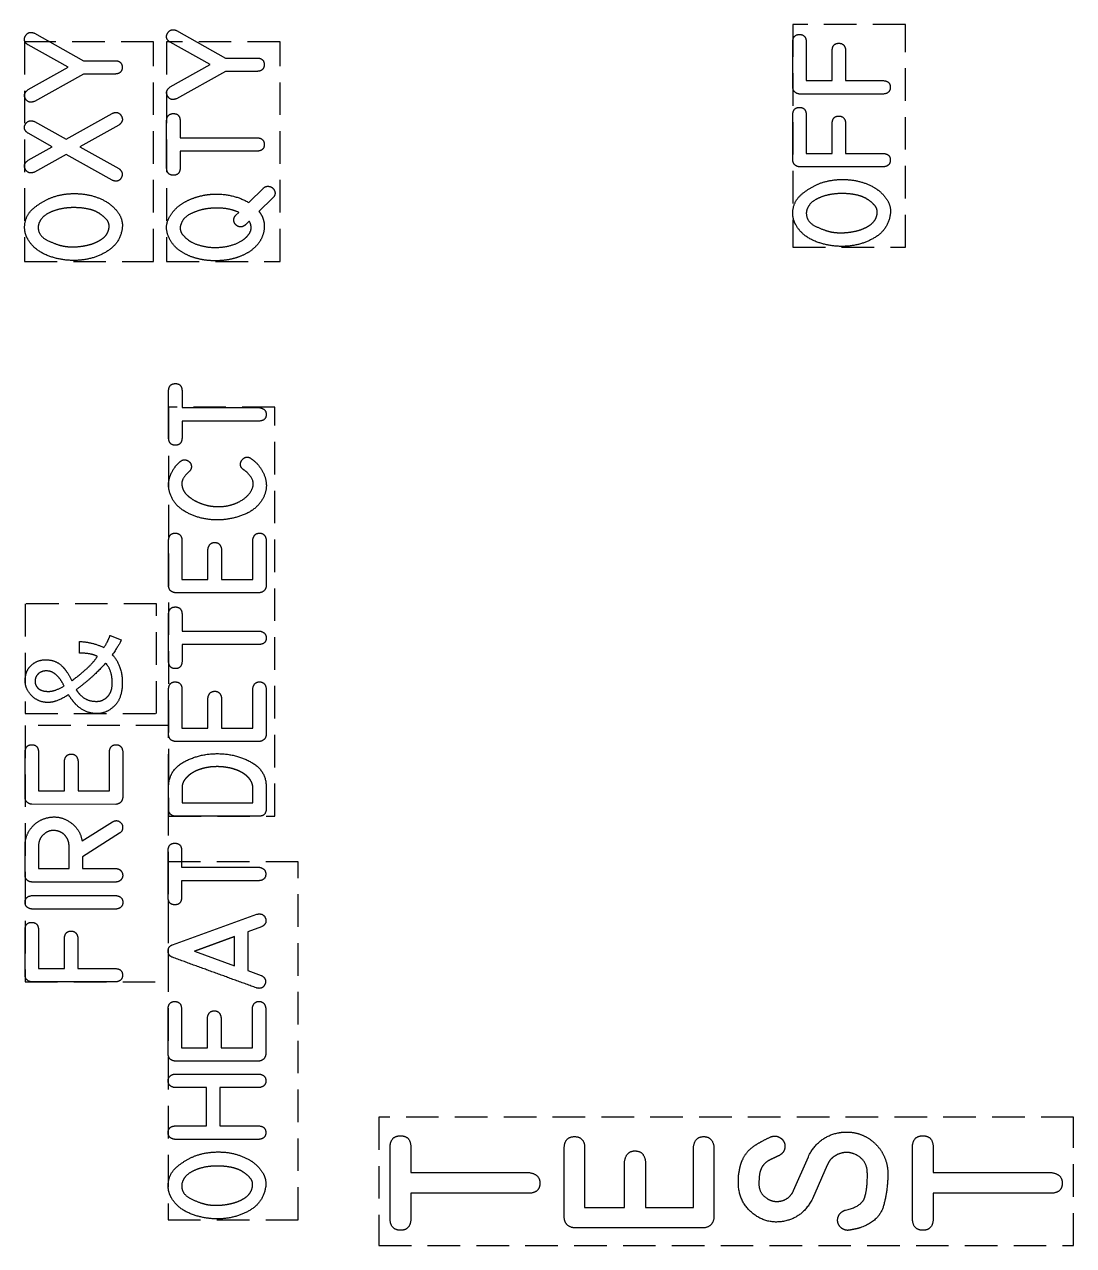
# Model space of a CAD drawing. Header units: millimetres. Extents: x -27.1 to 21.7, y -17 to 16.6.
# Drawn here: x -27.11 to -11, y -16.97 to 1.79 of the extents above; entities that cross this region are included whole.
import ezdxf

# ---------------------------------------------------------------- set-up
doc = ezdxf.new("R2010")
doc.units = ezdxf.units.MM
doc.linetypes.add('DASHED', pattern=[0.75, 0.5, -0.25])
doc.layers.get('0').update_dxf_attribs({"linetype": 'CONTINUOUS'})

msp = doc.modelspace()

# ---------------------------------------------------------------- linework, layer by layer
for p, q in [((-24.774, 1.692), (-24.022, 1.271)), ((-26.956, 1.651), (-26.204, 1.23)), ((-24.26, 1.169), (-24.873, 1.512)), ((-15.312, 0.821), (-15.312, 1.53)), ((-15.106, 1.529), (-15.106, 0.923)), ((-26.441, 1.128), (-27.055, 1.471)), ((-14.706, 0.923), (-14.706, 1.395)), ((-14.5, 1.395), (-14.5, 0.923)), ((-27.055, 0.785), (-26.441, 1.128)), ((-26.204, 1.23), (-25.714, 1.23)), ((-24.873, 0.826), (-24.26, 1.169)), ((-24.022, 1.271), (-23.533, 1.271)), ((-26.204, 1.025), (-26.956, 0.605)), ((-25.714, 1.025), (-26.204, 1.025)), ((-24.022, 1.066), (-24.774, 0.646)), ((-23.533, 1.066), (-24.022, 1.066)), ((-15.106, 0.923), (-14.706, 0.923)), ((-14.5, 0.923), (-13.917, 0.923)), ((-13.917, 0.717), (-15.208, 0.717)), ((-26.471, 0.025), (-25.763, 0.421)), ((-15.312, -0.298), (-15.312, 0.411)), ((-15.106, 0.409), (-15.106, -0.196)), ((-26.954, 0.295), (-26.471, 0.025)), ((-25.663, 0.241), (-26.26, -0.094)), ((-24.927, -0.428), (-24.927, 0.315)), ((-24.72, 0.315), (-24.72, 0.047)), ((-14.706, -0.196), (-14.706, 0.276)), ((-14.5, 0.276), (-14.5, -0.196)), ((-26.683, -0.094), (-27.055, 0.114)), ((-24.72, 0.047), (-23.53, 0.047)), ((-27.055, -0.3), (-26.683, -0.094)), ((-26.26, -0.094), (-25.663, -0.426)), ((-23.53, -0.159), (-24.72, -0.159)), ((-24.72, -0.159), (-24.72, -0.428)), ((-26.471, -0.211), (-26.955, -0.481)), ((-25.763, -0.607), (-26.471, -0.211)), ((-15.106, -0.196), (-14.706, -0.196)), ((-14.5, -0.196), (-13.917, -0.196)), ((-13.917, -0.402), (-15.208, -0.402)), ((-23.665, -0.949), (-23.442, -0.729)), ((-23.297, -0.877), (-23.509, -1.087)), ((-23.864, -1.144), (-23.819, -1.101)), ((-23.659, -1.235), (-23.717, -1.292)), ((-24.897, -4.575), (-24.897, -3.832)), ((-24.691, -3.832), (-24.691, -4.1)), ((-24.691, -4.1), (-23.501, -4.1)), ((-23.501, -4.306), (-24.691, -4.306)), ((-24.691, -4.306), (-24.691, -4.575)), ((-23.632, -4.882), (-23.623, -4.888)), ((-24.897, -6.84), (-24.897, -6.131)), ((-24.693, -6.131), (-24.693, -6.738)), ((-23.604, -6.738), (-23.604, -6.131)), ((-23.398, -6.131), (-23.398, -6.84)), ((-24.293, -6.738), (-24.293, -6.276)), ((-24.085, -6.276), (-24.085, -6.738)), ((-24.693, -6.738), (-24.293, -6.738)), ((-24.085, -6.738), (-23.604, -6.738)), ((-23.502, -6.944), (-24.795, -6.944)), ((-24.897, -8.007), (-24.897, -7.264)), ((-24.691, -7.264), (-24.691, -7.532)), ((-25.796, -7.598), (-25.625, -7.666)), ((-25.796, -7.598), (-25.625, -7.666)), ((-25.796, -7.598), (-25.625, -7.666)), ((-25.796, -7.598), (-25.625, -7.666)), ((-24.691, -7.532), (-23.501, -7.532)), ((-26.265, -7.871), (-26.265, -7.692)), ((-26.265, -7.871), (-26.265, -7.692)), ((-26.265, -7.871), (-26.265, -7.692)), ((-26.265, -7.871), (-26.265, -7.692)), ((-23.501, -7.738), (-24.691, -7.738)), ((-24.691, -7.738), (-24.691, -8.007)), ((-24.897, -9.125), (-24.897, -8.416)), ((-24.693, -8.416), (-24.693, -9.023)), ((-23.604, -9.023), (-23.604, -8.416)), ((-23.398, -8.416), (-23.398, -9.125)), ((-24.293, -9.023), (-24.293, -8.56)), ((-24.085, -8.56), (-24.085, -9.023)), ((-24.693, -9.023), (-24.293, -9.023)), ((-24.085, -9.023), (-23.604, -9.023)), ((-23.502, -9.229), (-24.795, -9.229)), ((-27.101, -10.089), (-27.1, -9.381)), ((-26.896, -9.381), (-26.896, -9.988)), ((-26.496, -9.988), (-26.496, -9.525)), ((-26.288, -9.525), (-26.288, -9.988)), ((-25.807, -9.988), (-25.807, -9.382)), ((-25.601, -9.382), (-25.601, -10.09)), ((-24.897, -10.273), (-24.897, -9.929)), ((-24.691, -9.929), (-24.691, -10.17)), ((-23.605, -10.17), (-23.605, -9.929)), ((-23.398, -9.929), (-23.398, -10.273)), ((-26.896, -9.988), (-26.496, -9.988)), ((-26.288, -9.988), (-25.807, -9.988)), ((-25.705, -10.194), (-26.998, -10.193)), ((-24.897, -10.273), (-24.897, -10.273)), ((-24.691, -10.17), (-23.605, -10.17)), ((-23.398, -10.273), (-23.398, -10.272)), ((-23.398, -10.272), (-23.398, -10.273)), ((-26.226, -10.757), (-25.76, -10.463)), ((-23.502, -10.376), (-24.795, -10.375)), ((-23.502, -10.375), (-23.502, -10.376)), ((-25.65, -10.637), (-26.22, -10.998)), ((-27.101, -11.284), (-27.101, -10.83)), ((-26.895, -10.819), (-26.895, -11.18)), ((-26.426, -11.181), (-26.426, -10.83)), ((-26.228, -10.743), (-26.226, -10.757)), ((-26.22, -10.998), (-26.221, -11.181)), ((-24.904, -11.635), (-24.904, -10.892)), ((-24.698, -10.892), (-24.698, -11.16)), ((-26.895, -11.18), (-26.426, -11.181)), ((-26.221, -11.181), (-25.705, -11.181)), ((-24.698, -11.16), (-23.508, -11.16)), ((-25.705, -11.387), (-26.999, -11.387)), ((-23.508, -11.367), (-24.698, -11.367)), ((-24.698, -11.367), (-24.698, -11.635)), ((-26.998, -11.595), (-25.703, -11.595)), ((-25.703, -11.803), (-26.998, -11.802)), ((-24.837, -12.351), (-23.543, -11.882)), ((-27.102, -12.818), (-27.102, -12.109)), ((-26.896, -12.111), (-26.896, -12.716)), ((-23.471, -12.076), (-23.68, -12.151)), ((-23.68, -12.151), (-23.68, -12.748)), ((-26.496, -12.716), (-26.496, -12.244)), ((-26.29, -12.244), (-26.29, -12.717)), ((-23.886, -12.226), (-24.501, -12.449)), ((-24.501, -12.449), (-23.886, -12.226)), ((-23.886, -12.673), (-23.886, -12.226)), ((-24.501, -12.449), (-23.886, -12.673)), ((-26.896, -12.716), (-26.496, -12.716)), ((-26.29, -12.717), (-25.707, -12.717)), ((-23.68, -12.748), (-23.476, -12.821)), ((-25.707, -12.923), (-26.998, -12.922)), ((-24.904, -14.034), (-24.904, -13.326)), ((-24.7, -13.326), (-24.7, -13.932)), ((-24.3, -13.932), (-24.3, -13.47)), ((-24.092, -13.47), (-24.092, -13.932)), ((-23.611, -13.932), (-23.611, -13.326)), ((-23.405, -13.326), (-23.405, -14.034)), ((-24.7, -13.932), (-24.3, -13.932)), ((-24.092, -13.932), (-23.611, -13.932)), ((-23.509, -14.138), (-24.802, -14.138)), ((-24.8, -14.337), (-23.506, -14.337)), ((-24.317, -14.545), (-24.8, -14.545)), ((-24.317, -15.134), (-24.317, -14.545)), ((-23.506, -14.545), (-24.109, -14.545)), ((-24.109, -14.545), (-24.109, -15.134)), ((-24.8, -15.134), (-24.317, -15.134)), ((-24.109, -15.134), (-23.506, -15.134)), ((-23.506, -15.341), (-24.8, -15.341)), ((-21.495, -16.58), (-21.495, -15.441)), ((-21.178, -15.441), (-21.178, -15.852)), ((-18.821, -16.543), (-18.821, -15.456)), ((-18.508, -15.456), (-18.508, -16.387)), ((-16.837, -16.387), (-16.837, -15.456)), ((-16.522, -15.456), (-16.522, -16.543)), ((-15.054, -15.57), (-15.044, -15.552)), ((-13.473, -16.58), (-13.473, -15.441)), ((-13.157, -15.441), (-13.157, -15.852)), ((-17.894, -16.387), (-17.894, -15.677)), ((-17.575, -15.677), (-17.575, -16.387)), ((-15.301, -16.127), (-15.072, -15.608)), ((-15.072, -15.608), (-15.064, -15.59)), ((-15.064, -15.59), (-15.054, -15.57)), ((-14.783, -15.735), (-15.011, -16.255)), ((-21.178, -15.852), (-19.353, -15.852)), ((-16.147, -16.01), (-16.144, -15.887)), ((-15.829, -15.918), (-15.833, -16.021)), ((-15.817, -15.845), (-15.829, -15.918)), ((-13.157, -15.852), (-11.332, -15.852)), ((-15.306, -16.14), (-15.301, -16.127)), ((-19.353, -16.168), (-21.178, -16.168)), ((-21.178, -16.168), (-21.178, -16.58)), ((-15.312, -16.153), (-15.306, -16.14)), ((-15.011, -16.255), (-15.02, -16.272)), ((-11.332, -16.168), (-13.157, -16.168)), ((-13.157, -16.168), (-13.157, -16.58)), ((-18.508, -16.387), (-17.894, -16.387)), ((-17.575, -16.387), (-16.837, -16.387)), ((-14.511, -16.43), (-14.5, -16.427)), ((-16.681, -16.702), (-18.664, -16.702))]:
    msp.add_line(p, q)
at = {"linetype": 'DASHED'}
for p, q in [((-13.583, 1.787), (-15.312, 1.787)), ((-15.312, 1.787), (-15.312, -1.637)), ((-13.583, -1.637), (-13.583, 1.787)), ((-25.128, 1.519), (-27.109, 1.519)), ((-27.109, 1.519), (-27.109, -1.853)), ((-25.128, -1.853), (-25.128, 1.519)), ((-23.185, 1.519), (-24.927, 1.519)), ((-24.927, 1.519), (-24.927, -1.853)), ((-23.185, -1.853), (-23.185, 1.519)), ((-15.312, -1.637), (-13.583, -1.637)), ((-27.109, -1.853), (-25.128, -1.853)), ((-24.927, -1.853), (-23.185, -1.853)), ((-23.266, -4.092), (-24.898, -4.092)), ((-24.898, -4.092), (-24.898, -10.376)), ((-23.266, -10.376), (-23.266, -4.092)), ((-25.084, -7.115), (-27.1, -7.115)), ((-27.1, -7.115), (-27.1, -8.8)), ((-25.084, -7.115), (-27.1, -7.115)), ((-27.1, -7.115), (-27.1, -8.8)), ((-25.084, -7.115), (-27.1, -7.115)), ((-27.1, -7.115), (-27.1, -8.8)), ((-25.084, -7.115), (-27.1, -7.115)), ((-27.1, -7.115), (-27.1, -8.8)), ((-25.084, -8.8), (-25.084, -7.115)), ((-25.084, -8.8), (-25.084, -7.115)), ((-25.084, -8.8), (-25.084, -7.115)), ((-25.084, -8.8), (-25.084, -7.115)), ((-27.1, -8.8), (-25.084, -8.8)), ((-27.1, -8.8), (-25.084, -8.8)), ((-27.1, -8.8), (-25.084, -8.8)), ((-27.1, -8.8), (-25.084, -8.8)), ((-27.1, -8.983), (-27.102, -12.922)), ((-24.898, -8.985), (-27.1, -8.983)), ((-24.9, -12.923), (-24.898, -8.985)), ((-24.898, -10.376), (-23.266, -10.376)), ((-22.905, -11.076), (-24.905, -11.076)), ((-24.905, -11.076), (-24.905, -16.576)), ((-22.905, -16.576), (-22.905, -11.076)), ((-27.102, -12.922), (-24.9, -12.923)), ((-11, -15), (-21.669, -15)), ((-21.669, -15), (-21.669, -16.972)), ((-11, -16.972), (-11, -15)), ((-24.905, -16.576), (-22.905, -16.576)), ((-21.669, -16.972), (-11, -16.972))]:
    msp.add_line(p, q, dxfattribs=at)
for points in [[(-24.914, 1.65), (-24.869, 1.731), (-24.774, 1.692)], [(-27.055, 1.471), (-27.14, 1.528), (-27.096, 1.609)], [(-27.096, 1.609), (-27.051, 1.69), (-26.956, 1.651)], [(-24.873, 1.512), (-24.959, 1.569), (-24.914, 1.65)], [(-15.312, 1.53), (-15.304, 1.632), (-15.209, 1.632)], [(-15.209, 1.632), (-15.113, 1.632), (-15.106, 1.529)], [(-14.706, 1.395), (-14.699, 1.496), (-14.607, 1.498)], [(-14.607, 1.498), (-14.516, 1.499), (-14.5, 1.395)], [(-25.714, 1.23), (-25.61, 1.223), (-25.61, 1.128)], [(-25.61, 1.128), (-25.61, 1.032), (-25.714, 1.025)], [(-23.533, 1.271), (-23.429, 1.264), (-23.429, 1.169)], [(-23.429, 1.169), (-23.429, 1.073), (-23.533, 1.066)], [(-27.095, 0.645), (-27.139, 0.723), (-27.055, 0.785)], [(-24.913, 0.686), (-24.957, 0.764), (-24.873, 0.826)], [(-15.208, 0.717), (-15.305, 0.731), (-15.312, 0.821)], [(-13.917, 0.923), (-13.816, 0.916), (-13.814, 0.824)], [(-13.814, 0.824), (-13.813, 0.732), (-13.917, 0.717)], [(-26.956, 0.605), (-27.05, 0.566), (-27.095, 0.645)], [(-24.774, 0.646), (-24.869, 0.607), (-24.913, 0.686)], [(-25.763, 0.421), (-25.666, 0.46), (-25.622, 0.38)], [(-25.622, 0.38), (-25.577, 0.299), (-25.663, 0.241)], [(-24.927, 0.315), (-24.919, 0.416), (-24.823, 0.417)], [(-24.823, 0.417), (-24.727, 0.417), (-24.72, 0.315)], [(-15.312, 0.411), (-15.304, 0.512), (-15.209, 0.512)], [(-15.209, 0.512), (-15.113, 0.512), (-15.106, 0.409)], [(-14.706, 0.276), (-14.699, 0.377), (-14.607, 0.379)], [(-14.607, 0.379), (-14.516, 0.38), (-14.5, 0.276)], [(-27.055, 0.114), (-27.14, 0.175), (-27.096, 0.254)], [(-27.096, 0.254), (-27.052, 0.332), (-26.954, 0.295)], [(-23.53, 0.047), (-23.426, 0.031), (-23.427, -0.061)], [(-23.427, -0.061), (-23.429, -0.152), (-23.53, -0.159)], [(-27.095, -0.441), (-27.14, -0.362), (-27.055, -0.3)], [(-15.208, -0.402), (-15.305, -0.389), (-15.312, -0.298)], [(-13.917, -0.196), (-13.816, -0.203), (-13.814, -0.295)], [(-13.814, -0.295), (-13.813, -0.387), (-13.917, -0.402)], [(-26.955, -0.481), (-27.051, -0.52), (-27.095, -0.441)], [(-25.663, -0.426), (-25.58, -0.489), (-25.623, -0.568)], [(-24.823, -0.53), (-24.918, -0.53), (-24.927, -0.428)], [(-24.72, -0.428), (-24.728, -0.53), (-24.823, -0.53)], [(-25.623, -0.568), (-25.666, -0.647), (-25.763, -0.607)], [(-23.442, -0.729), (-23.408, -0.694), (-23.359, -0.7)], [(-23.359, -0.7), (-23.311, -0.705), (-23.283, -0.746)], [(-23.283, -0.746), (-23.236, -0.817), (-23.297, -0.877)], [(-15.176, -0.823), (-15.041, -0.709), (-14.881, -0.649)], [(-14.881, -0.649), (-14.678, -0.582), (-14.46, -0.598)], [(-14.46, -0.598), (-14.242, -0.615), (-14.062, -0.718)], [(-14.062, -0.718), (-13.95, -0.783), (-13.871, -0.896)], [(-26.972, -1.039), (-26.836, -0.925), (-26.677, -0.866)], [(-26.677, -0.866), (-26.474, -0.798), (-26.256, -0.815)], [(-26.256, -0.815), (-26.038, -0.831), (-25.858, -0.934)], [(-25.858, -0.934), (-25.746, -1), (-25.667, -1.112)], [(-24.7, -0.973), (-24.576, -0.893), (-24.433, -0.855)], [(-24.433, -0.855), (-24.29, -0.816), (-24.143, -0.819)], [(-24.143, -0.819), (-23.882, -0.825), (-23.665, -0.949)], [(-15.312, -1.117), (-15.312, -0.937), (-15.176, -0.823)], [(-14.96, -0.905), (-15.07, -0.966), (-15.1, -1.078)], [(-14.714, -0.823), (-14.851, -0.844), (-14.96, -0.905)], [(-14.441, -0.817), (-14.578, -0.802), (-14.714, -0.823)], [(-14.22, -0.87), (-14.304, -0.831), (-14.441, -0.817)], [(-14.065, -0.982), (-14.138, -0.908), (-14.22, -0.87)], [(-13.871, -0.896), (-13.793, -1.009), (-13.817, -1.145)], [(-27.108, -1.333), (-27.108, -1.153), (-26.972, -1.039)], [(-26.756, -1.121), (-26.866, -1.182), (-26.896, -1.294)], [(-26.51, -1.039), (-26.647, -1.06), (-26.756, -1.121)], [(-26.237, -1.033), (-26.374, -1.019), (-26.51, -1.039)], [(-26.016, -1.086), (-26.1, -1.047), (-26.237, -1.033)], [(-25.861, -1.198), (-25.934, -1.124), (-26.016, -1.086)], [(-25.667, -1.112), (-25.589, -1.225), (-25.612, -1.361)], [(-24.891, -1.187), (-24.822, -1.054), (-24.7, -0.973)], [(-24.551, -1.119), (-24.675, -1.175), (-24.711, -1.293)], [(-24.318, -1.046), (-24.427, -1.062), (-24.551, -1.119)], [(-24.064, -1.038), (-24.192, -1.027), (-24.318, -1.046)], [(-23.819, -1.101), (-23.935, -1.048), (-24.064, -1.038)], [(-23.509, -1.087), (-23.506, -1.09), (-23.505, -1.092)], [(-23.505, -1.092), (-23.503, -1.095), (-23.501, -1.097)], [(-23.501, -1.097), (-23.469, -1.139), (-23.451, -1.185)], [(-15.262, -1.298), (-15.312, -1.212), (-15.312, -1.117)], [(-15.1, -1.078), (-15.104, -1.092), (-15.104, -1.111)], [(-15.104, -1.111), (-15.104, -1.246), (-14.959, -1.315)], [(-14.024, -1.159), (-13.992, -1.056), (-14.065, -0.982)], [(-26.896, -1.294), (-26.9, -1.308), (-26.9, -1.327)], [(-25.82, -1.375), (-25.788, -1.273), (-25.861, -1.198)], [(-24.902, -1.464), (-24.96, -1.319), (-24.891, -1.187)], [(-24.711, -1.293), (-24.738, -1.381), (-24.673, -1.453)], [(-23.885, -1.264), (-23.916, -1.197), (-23.864, -1.144)], [(-23.844, -1.308), (-23.872, -1.29), (-23.885, -1.264)], [(-23.733, -1.305), (-23.788, -1.341), (-23.844, -1.308)], [(-23.717, -1.292), (-23.726, -1.3), (-23.733, -1.305)], [(-23.649, -1.253), (-23.654, -1.245), (-23.659, -1.235)], [(-23.654, -1.419), (-23.607, -1.343), (-23.649, -1.253)], [(-23.451, -1.185), (-23.424, -1.259), (-23.428, -1.331)], [(-14.937, -1.556), (-15.161, -1.475), (-15.262, -1.298)], [(-14.321, -1.382), (-14.218, -1.355), (-14.135, -1.301)], [(-14.135, -1.301), (-14.052, -1.247), (-14.024, -1.159)], [(-13.817, -1.145), (-13.855, -1.367), (-14.048, -1.485)], [(-27.058, -1.514), (-27.108, -1.428), (-27.108, -1.333)], [(-26.9, -1.327), (-26.9, -1.462), (-26.755, -1.531)], [(-25.931, -1.517), (-25.847, -1.463), (-25.82, -1.375)], [(-25.612, -1.361), (-25.651, -1.583), (-25.844, -1.701)], [(-24.712, -1.698), (-24.842, -1.612), (-24.902, -1.464)], [(-24.673, -1.453), (-24.607, -1.525), (-24.538, -1.56)], [(-23.777, -1.538), (-23.701, -1.494), (-23.654, -1.419)], [(-23.43, -1.357), (-23.452, -1.517), (-23.555, -1.62)], [(-23.428, -1.331), (-23.428, -1.343), (-23.43, -1.357)], [(-14.959, -1.315), (-14.814, -1.384), (-14.712, -1.403)], [(-14.712, -1.403), (-14.637, -1.417), (-14.531, -1.413)], [(-14.531, -1.413), (-14.425, -1.409), (-14.321, -1.382)], [(-14.048, -1.485), (-14.24, -1.602), (-14.476, -1.62)], [(-26.733, -1.772), (-26.957, -1.691), (-27.058, -1.514)], [(-26.755, -1.531), (-26.61, -1.601), (-26.508, -1.619)], [(-26.508, -1.619), (-26.433, -1.633), (-26.327, -1.629)], [(-26.327, -1.629), (-26.221, -1.625), (-26.117, -1.598)], [(-26.117, -1.598), (-26.014, -1.571), (-25.931, -1.517)], [(-24.538, -1.56), (-24.369, -1.644), (-24.155, -1.639)], [(-24.155, -1.639), (-23.94, -1.634), (-23.777, -1.538)], [(-23.555, -1.62), (-23.658, -1.724), (-23.804, -1.779)], [(-14.476, -1.62), (-14.713, -1.637), (-14.937, -1.556)], [(-26.272, -1.836), (-26.509, -1.853), (-26.733, -1.772)], [(-25.844, -1.701), (-26.036, -1.819), (-26.272, -1.836)], [(-24.423, -1.818), (-24.582, -1.784), (-24.712, -1.698)], [(-24.099, -1.841), (-24.265, -1.853), (-24.423, -1.818)], [(-23.804, -1.779), (-23.933, -1.83), (-24.099, -1.841)], [(-24.897, -3.832), (-24.889, -3.731), (-24.794, -3.731)], [(-24.794, -3.731), (-24.698, -3.73), (-24.691, -3.832)], [(-23.501, -4.1), (-23.397, -4.117), (-23.398, -4.208)], [(-23.398, -4.208), (-23.4, -4.299), (-23.501, -4.306)], [(-24.794, -4.677), (-24.889, -4.677), (-24.897, -4.575)], [(-24.691, -4.575), (-24.699, -4.677), (-24.794, -4.677)], [(-23.769, -4.904), (-23.709, -4.828), (-23.632, -4.882)], [(-24.864, -5.127), (-24.812, -5.005), (-24.717, -4.926)], [(-24.717, -4.926), (-24.717, -4.926), (-24.712, -4.923)], [(-24.712, -4.923), (-24.668, -4.889), (-24.616, -4.909)], [(-24.616, -4.909), (-24.564, -4.929), (-24.55, -4.981)], [(-24.55, -4.981), (-24.536, -5.038), (-24.584, -5.085)], [(-23.753, -5.049), (-23.829, -4.981), (-23.769, -4.904)], [(-23.734, -5.063), (-23.741, -5.057), (-23.753, -5.049)], [(-23.606, -5.324), (-23.564, -5.191), (-23.734, -5.063)], [(-23.623, -4.888), (-23.62, -4.89), (-23.618, -4.892)], [(-23.618, -4.892), (-23.616, -4.893), (-23.613, -4.895)], [(-23.613, -4.895), (-23.478, -4.995), (-23.42, -5.158)], [(-24.888, -5.372), (-24.916, -5.249), (-24.864, -5.127)], [(-24.584, -5.085), (-24.698, -5.183), (-24.694, -5.274)], [(-23.42, -5.158), (-23.363, -5.321), (-23.441, -5.479)], [(-24.64, -5.698), (-24.838, -5.586), (-24.888, -5.372)], [(-24.694, -5.274), (-24.689, -5.365), (-24.619, -5.437)], [(-24.619, -5.437), (-24.549, -5.508), (-24.439, -5.556)], [(-23.815, -5.546), (-23.648, -5.458), (-23.606, -5.324)], [(-24.439, -5.556), (-24.329, -5.603), (-24.233, -5.614)], [(-24.233, -5.614), (-24.127, -5.628), (-24.019, -5.612)], [(-24.019, -5.612), (-23.911, -5.596), (-23.815, -5.546)], [(-23.441, -5.479), (-23.533, -5.663), (-23.752, -5.749)], [(-24.207, -5.823), (-24.443, -5.811), (-24.64, -5.698)], [(-23.752, -5.749), (-23.971, -5.835), (-24.207, -5.823)], [(-24.897, -6.131), (-24.889, -6.028), (-24.795, -6.028)], [(-24.795, -6.028), (-24.7, -6.029), (-24.693, -6.131)], [(-24.293, -6.276), (-24.277, -6.172), (-24.188, -6.172)], [(-24.188, -6.172), (-24.099, -6.172), (-24.085, -6.276)], [(-23.604, -6.131), (-23.588, -6.028), (-23.501, -6.028)], [(-23.501, -6.028), (-23.413, -6.028), (-23.398, -6.131)], [(-24.795, -6.944), (-24.892, -6.93), (-24.897, -6.84)], [(-23.398, -6.84), (-23.41, -6.931), (-23.502, -6.944)], [(-24.897, -7.264), (-24.889, -7.163), (-24.794, -7.162)], [(-24.794, -7.162), (-24.698, -7.162), (-24.691, -7.264)], [(-25.89, -7.786), (-25.822, -7.683), (-25.796, -7.598)], [(-25.89, -7.786), (-25.822, -7.683), (-25.796, -7.598)], [(-25.89, -7.786), (-25.822, -7.683), (-25.796, -7.598)], [(-25.89, -7.786), (-25.822, -7.683), (-25.796, -7.598)], [(-25.625, -7.666), (-25.643, -7.726), (-25.762, -7.896)], [(-25.625, -7.666), (-25.643, -7.726), (-25.762, -7.896)], [(-25.625, -7.666), (-25.643, -7.726), (-25.762, -7.896)], [(-25.625, -7.666), (-25.643, -7.726), (-25.762, -7.896)], [(-23.501, -7.532), (-23.397, -7.549), (-23.398, -7.64)], [(-23.398, -7.64), (-23.4, -7.731), (-23.501, -7.738)], [(-26.265, -7.692), (-26.069, -7.7), (-25.89, -7.786)], [(-26.265, -7.692), (-26.069, -7.7), (-25.89, -7.786)], [(-26.265, -7.692), (-26.069, -7.7), (-25.89, -7.786)], [(-26.265, -7.692), (-26.069, -7.7), (-25.89, -7.786)], [(-25.992, -7.922), (-26.086, -7.871), (-26.265, -7.871)], [(-25.992, -7.922), (-26.086, -7.871), (-26.265, -7.871)], [(-25.992, -7.922), (-26.086, -7.871), (-26.265, -7.871)], [(-25.992, -7.922), (-26.086, -7.871), (-26.265, -7.871)], [(-27.015, -8.067), (-26.921, -7.973), (-26.785, -7.973)], [(-27.015, -8.067), (-26.921, -7.973), (-26.785, -7.973)], [(-27.015, -8.067), (-26.921, -7.973), (-26.785, -7.973)], [(-27.015, -8.067), (-26.921, -7.973), (-26.785, -7.973)], [(-26.785, -7.973), (-26.631, -7.973), (-26.529, -8.075)], [(-26.785, -7.973), (-26.631, -7.973), (-26.529, -8.075)], [(-26.785, -7.973), (-26.631, -7.973), (-26.529, -8.075)], [(-26.785, -7.973), (-26.631, -7.973), (-26.529, -8.075)], [(-26.384, -8.297), (-26.077, -8.067), (-25.992, -7.922)], [(-26.384, -8.297), (-26.077, -8.067), (-25.992, -7.922)], [(-26.384, -8.297), (-26.077, -8.067), (-25.992, -7.922)], [(-26.384, -8.297), (-26.077, -8.067), (-25.992, -7.922)], [(-25.864, -8.024), (-26.052, -8.237), (-26.316, -8.433)], [(-25.864, -8.024), (-26.052, -8.237), (-26.316, -8.433)], [(-25.864, -8.024), (-26.052, -8.237), (-26.316, -8.433)], [(-25.864, -8.024), (-26.052, -8.237), (-26.316, -8.433)], [(-25.762, -8.331), (-25.762, -8.135), (-25.864, -8.024)], [(-25.762, -8.331), (-25.762, -8.135), (-25.864, -8.024)], [(-25.762, -8.331), (-25.762, -8.135), (-25.864, -8.024)], [(-25.762, -8.331), (-25.762, -8.135), (-25.864, -8.024)], [(-25.762, -7.896), (-25.608, -8.058), (-25.608, -8.331)], [(-25.762, -7.896), (-25.608, -8.058), (-25.608, -8.331)], [(-25.762, -7.896), (-25.608, -8.058), (-25.608, -8.331)], [(-25.762, -7.896), (-25.608, -8.058), (-25.608, -8.331)], [(-24.794, -8.109), (-24.889, -8.109), (-24.897, -8.007)], [(-24.691, -8.007), (-24.699, -8.109), (-24.794, -8.109)], [(-27.1, -8.297), (-27.1, -8.152), (-27.015, -8.067)], [(-27.1, -8.297), (-27.1, -8.152), (-27.015, -8.067)], [(-27.1, -8.297), (-27.1, -8.152), (-27.015, -8.067)], [(-27.1, -8.297), (-27.1, -8.152), (-27.015, -8.067)], [(-26.904, -8.195), (-26.947, -8.237), (-26.947, -8.306)], [(-26.904, -8.195), (-26.947, -8.237), (-26.947, -8.306)], [(-26.904, -8.195), (-26.947, -8.237), (-26.947, -8.306)], [(-26.904, -8.195), (-26.947, -8.237), (-26.947, -8.306)], [(-26.776, -8.144), (-26.853, -8.144), (-26.904, -8.195)], [(-26.776, -8.144), (-26.853, -8.144), (-26.904, -8.195)], [(-26.776, -8.144), (-26.853, -8.144), (-26.904, -8.195)], [(-26.776, -8.144), (-26.853, -8.144), (-26.904, -8.195)], [(-26.606, -8.22), (-26.682, -8.144), (-26.776, -8.144)], [(-26.606, -8.22), (-26.682, -8.144), (-26.776, -8.144)], [(-26.606, -8.22), (-26.682, -8.144), (-26.776, -8.144)], [(-26.606, -8.22), (-26.682, -8.144), (-26.776, -8.144)], [(-26.503, -8.374), (-26.554, -8.271), (-26.606, -8.22)], [(-26.503, -8.374), (-26.554, -8.271), (-26.606, -8.22)], [(-26.503, -8.374), (-26.554, -8.271), (-26.606, -8.22)], [(-26.503, -8.374), (-26.554, -8.271), (-26.606, -8.22)], [(-26.529, -8.075), (-26.452, -8.152), (-26.384, -8.297)], [(-26.529, -8.075), (-26.452, -8.152), (-26.384, -8.297)], [(-26.529, -8.075), (-26.452, -8.152), (-26.384, -8.297)], [(-26.529, -8.075), (-26.452, -8.152), (-26.384, -8.297)], [(-26.998, -8.527), (-27.1, -8.425), (-27.1, -8.297)], [(-26.998, -8.527), (-27.1, -8.425), (-27.1, -8.297)], [(-26.998, -8.527), (-27.1, -8.425), (-27.1, -8.297)], [(-26.998, -8.527), (-27.1, -8.425), (-27.1, -8.297)], [(-26.947, -8.306), (-26.947, -8.365), (-26.904, -8.408)], [(-26.947, -8.306), (-26.947, -8.365), (-26.904, -8.408)], [(-26.947, -8.306), (-26.947, -8.365), (-26.904, -8.408)], [(-26.947, -8.306), (-26.947, -8.365), (-26.904, -8.408)], [(-26.904, -8.408), (-26.853, -8.459), (-26.742, -8.459)], [(-26.904, -8.408), (-26.853, -8.459), (-26.742, -8.459)], [(-26.904, -8.408), (-26.853, -8.459), (-26.742, -8.459)], [(-26.904, -8.408), (-26.853, -8.459), (-26.742, -8.459)], [(-26.742, -8.459), (-26.64, -8.459), (-26.503, -8.374)], [(-26.742, -8.459), (-26.64, -8.459), (-26.503, -8.374)], [(-26.742, -8.459), (-26.64, -8.459), (-26.503, -8.374)], [(-26.742, -8.459), (-26.64, -8.459), (-26.503, -8.374)], [(-26.316, -8.433), (-26.29, -8.476), (-26.248, -8.519)], [(-26.316, -8.433), (-26.29, -8.476), (-26.248, -8.519)], [(-26.316, -8.433), (-26.29, -8.476), (-26.248, -8.519)], [(-26.316, -8.433), (-26.29, -8.476), (-26.248, -8.519)], [(-25.839, -8.544), (-25.762, -8.467), (-25.762, -8.331)], [(-25.839, -8.544), (-25.762, -8.467), (-25.762, -8.331)], [(-25.839, -8.544), (-25.762, -8.467), (-25.762, -8.331)], [(-25.839, -8.544), (-25.762, -8.467), (-25.762, -8.331)], [(-25.608, -8.331), (-25.608, -8.561), (-25.728, -8.681)], [(-25.608, -8.331), (-25.608, -8.561), (-25.728, -8.681)], [(-25.608, -8.331), (-25.608, -8.561), (-25.728, -8.681)], [(-25.608, -8.331), (-25.608, -8.561), (-25.728, -8.681)], [(-24.897, -8.416), (-24.889, -8.313), (-24.795, -8.313)], [(-24.795, -8.313), (-24.7, -8.314), (-24.693, -8.416)], [(-23.604, -8.416), (-23.588, -8.313), (-23.501, -8.313)], [(-23.501, -8.313), (-23.413, -8.313), (-23.398, -8.416)], [(-26.75, -8.629), (-26.895, -8.629), (-26.998, -8.527)], [(-26.75, -8.629), (-26.895, -8.629), (-26.998, -8.527)], [(-26.75, -8.629), (-26.895, -8.629), (-26.998, -8.527)], [(-26.75, -8.629), (-26.895, -8.629), (-26.998, -8.527)], [(-26.435, -8.51), (-26.614, -8.629), (-26.75, -8.629)], [(-26.435, -8.51), (-26.614, -8.629), (-26.75, -8.629)], [(-26.435, -8.51), (-26.614, -8.629), (-26.75, -8.629)], [(-26.435, -8.51), (-26.614, -8.629), (-26.75, -8.629)], [(-26.316, -8.663), (-26.375, -8.604), (-26.435, -8.51)], [(-26.316, -8.663), (-26.375, -8.604), (-26.435, -8.51)], [(-26.316, -8.663), (-26.375, -8.604), (-26.435, -8.51)], [(-26.316, -8.663), (-26.375, -8.604), (-26.435, -8.51)], [(-26.248, -8.519), (-26.154, -8.612), (-26, -8.612)], [(-26.248, -8.519), (-26.154, -8.612), (-26, -8.612)], [(-26.248, -8.519), (-26.154, -8.612), (-26, -8.612)], [(-26.248, -8.519), (-26.154, -8.612), (-26, -8.612)], [(-26, -8.612), (-25.907, -8.612), (-25.839, -8.544)], [(-26, -8.612), (-25.907, -8.612), (-25.839, -8.544)], [(-26, -8.612), (-25.907, -8.612), (-25.839, -8.544)], [(-26, -8.612), (-25.907, -8.612), (-25.839, -8.544)], [(-24.293, -8.56), (-24.277, -8.456), (-24.188, -8.457)], [(-24.188, -8.457), (-24.099, -8.457), (-24.085, -8.56)], [(-26, -8.8), (-26.179, -8.8), (-26.316, -8.663)], [(-26, -8.8), (-26.179, -8.8), (-26.316, -8.663)], [(-26, -8.8), (-26.179, -8.8), (-26.316, -8.663)], [(-26, -8.8), (-26.179, -8.8), (-26.316, -8.663)], [(-25.728, -8.681), (-25.847, -8.8), (-26, -8.8)], [(-25.728, -8.681), (-25.847, -8.8), (-26, -8.8)], [(-25.728, -8.681), (-25.847, -8.8), (-26, -8.8)], [(-25.728, -8.681), (-25.847, -8.8), (-26, -8.8)], [(-24.795, -9.229), (-24.892, -9.215), (-24.897, -9.125)], [(-23.398, -9.125), (-23.41, -9.216), (-23.502, -9.229)], [(-27.1, -9.381), (-27.092, -9.278), (-26.997, -9.278)], [(-26.997, -9.278), (-26.903, -9.278), (-26.896, -9.381)], [(-25.807, -9.382), (-25.791, -9.278), (-25.703, -9.278)], [(-25.703, -9.278), (-25.616, -9.278), (-25.601, -9.382)], [(-26.496, -9.525), (-26.48, -9.421), (-26.391, -9.422)], [(-26.391, -9.422), (-26.302, -9.422), (-26.288, -9.525)], [(-24.897, -9.929), (-24.897, -9.672), (-24.663, -9.543)], [(-24.663, -9.543), (-24.429, -9.415), (-24.148, -9.415)], [(-24.148, -9.415), (-23.867, -9.415), (-23.632, -9.544)], [(-23.632, -9.544), (-23.398, -9.672), (-23.398, -9.929)], [(-24.586, -9.748), (-24.597, -9.757), (-24.601, -9.762)], [(-24.57, -9.737), (-24.572, -9.738), (-24.586, -9.748)], [(-24.553, -9.724), (-24.56, -9.728), (-24.57, -9.737)], [(-24.549, -9.722), (-24.551, -9.724), (-24.553, -9.724)], [(-24.545, -9.719), (-24.547, -9.721), (-24.549, -9.722)], [(-24.536, -9.713), (-24.539, -9.715), (-24.545, -9.719)], [(-24.531, -9.711), (-24.534, -9.712), (-24.536, -9.713)], [(-24.526, -9.707), (-24.528, -9.71), (-24.531, -9.711)], [(-24.517, -9.702), (-24.527, -9.708), (-24.526, -9.707)], [(-24.506, -9.696), (-24.514, -9.7), (-24.517, -9.702)], [(-24.502, -9.694), (-24.504, -9.695), (-24.506, -9.696)], [(-24.497, -9.691), (-24.499, -9.692), (-24.502, -9.694)], [(-24.486, -9.685), (-24.493, -9.688), (-24.497, -9.691)], [(-24.476, -9.681), (-24.483, -9.684), (-24.486, -9.685)], [(-24.465, -9.676), (-24.472, -9.679), (-24.476, -9.681)], [(-24.459, -9.674), (-24.462, -9.675), (-24.465, -9.676)], [(-24.454, -9.671), (-24.456, -9.672), (-24.459, -9.674)], [(-24.448, -9.669), (-24.451, -9.67), (-24.454, -9.671)], [(-24.442, -9.666), (-24.444, -9.668), (-24.448, -9.669)], [(-24.43, -9.662), (-24.438, -9.665), (-24.442, -9.666)], [(-24.418, -9.658), (-24.42, -9.658), (-24.43, -9.662)], [(-24.412, -9.656), (-24.415, -9.657), (-24.418, -9.658)], [(-24.406, -9.653), (-24.408, -9.655), (-24.412, -9.656)], [(-24.394, -9.65), (-24.399, -9.651), (-24.406, -9.653)], [(-24.381, -9.646), (-24.401, -9.653), (-24.394, -9.65)], [(-24.374, -9.644), (-24.378, -9.646), (-24.381, -9.646)], [(-24.368, -9.642), (-24.371, -9.643), (-24.374, -9.644)], [(-24.361, -9.641), (-24.364, -9.642), (-24.368, -9.642)], [(-24.355, -9.639), (-24.358, -9.64), (-24.361, -9.641)], [(-24.342, -9.636), (-24.351, -9.638), (-24.355, -9.639)], [(-24.329, -9.633), (-24.338, -9.636), (-24.342, -9.636)], [(-24.315, -9.631), (-24.321, -9.631), (-24.329, -9.633)], [(-24.301, -9.628), (-24.307, -9.629), (-24.315, -9.631)], [(-24.295, -9.628), (-24.298, -9.628), (-24.301, -9.628)], [(-24.288, -9.626), (-24.291, -9.627), (-24.295, -9.628)], [(-24.274, -9.623), (-24.283, -9.625), (-24.288, -9.626)], [(-24.267, -9.623), (-24.271, -9.623), (-24.274, -9.623)], [(-24.26, -9.622), (-24.263, -9.623), (-24.267, -9.623)], [(-24.247, -9.62), (-24.252, -9.62), (-24.26, -9.622)], [(-24.233, -9.62), (-24.242, -9.62), (-24.247, -9.62)], [(-24.218, -9.618), (-24.223, -9.618), (-24.233, -9.62)], [(-24.205, -9.617), (-24.214, -9.617), (-24.218, -9.618)], [(-24.19, -9.616), (-24.195, -9.616), (-24.205, -9.617)], [(-24.183, -9.616), (-24.187, -9.616), (-24.19, -9.616)], [(-24.176, -9.616), (-24.179, -9.616), (-24.183, -9.616)], [(-24.169, -9.616), (-24.172, -9.616), (-24.176, -9.616)], [(-24.162, -9.615), (-24.165, -9.615), (-24.169, -9.616)], [(-24.155, -9.615), (-24.158, -9.615), (-24.162, -9.615)], [(-24.148, -9.615), (-24.151, -9.615), (-24.155, -9.615)], [(-24.14, -9.615), (-24.144, -9.615), (-24.148, -9.615)], [(-24.134, -9.615), (-24.137, -9.615), (-24.14, -9.615)], [(-24.126, -9.616), (-24.129, -9.615), (-24.134, -9.615)], [(-24.12, -9.616), (-24.123, -9.616), (-24.126, -9.616)], [(-24.112, -9.617), (-24.116, -9.617), (-24.12, -9.616)], [(-24.105, -9.617), (-24.109, -9.617), (-24.112, -9.617)], [(-24.091, -9.618), (-24.097, -9.617), (-24.105, -9.617)], [(-24.077, -9.619), (-24.082, -9.618), (-24.091, -9.618)], [(-24.063, -9.62), (-24.068, -9.619), (-24.077, -9.619)], [(-24.049, -9.621), (-24.058, -9.62), (-24.063, -9.62)], [(-24.041, -9.622), (-24.045, -9.622), (-24.049, -9.621)], [(-24.035, -9.623), (-24.038, -9.623), (-24.041, -9.622)], [(-24.021, -9.624), (-24.026, -9.624), (-24.035, -9.623)], [(-24.014, -9.626), (-24.017, -9.625), (-24.021, -9.624)], [(-24.007, -9.627), (-24.01, -9.627), (-24.014, -9.626)], [(-23.993, -9.629), (-23.998, -9.628), (-24.007, -9.627)], [(-23.986, -9.631), (-23.99, -9.63), (-23.993, -9.629)], [(-23.98, -9.631), (-23.983, -9.631), (-23.986, -9.631)], [(-23.973, -9.633), (-23.976, -9.632), (-23.98, -9.631)], [(-23.967, -9.634), (-23.97, -9.634), (-23.973, -9.633)], [(-23.953, -9.636), (-23.958, -9.636), (-23.967, -9.634)], [(-23.946, -9.638), (-23.949, -9.637), (-23.953, -9.636)], [(-23.941, -9.639), (-23.943, -9.639), (-23.946, -9.638)], [(-23.934, -9.642), (-23.937, -9.641), (-23.941, -9.639)], [(-23.927, -9.643), (-23.93, -9.642), (-23.934, -9.642)], [(-23.92, -9.645), (-23.924, -9.644), (-23.927, -9.643)], [(-23.914, -9.646), (-23.917, -9.646), (-23.92, -9.645)], [(-23.902, -9.65), (-23.905, -9.649), (-23.914, -9.646)], [(-23.889, -9.654), (-23.882, -9.657), (-23.902, -9.65)], [(-23.883, -9.657), (-23.886, -9.655), (-23.889, -9.654)], [(-23.877, -9.658), (-23.88, -9.658), (-23.883, -9.657)], [(-23.865, -9.662), (-23.872, -9.66), (-23.877, -9.658)], [(-23.859, -9.665), (-23.862, -9.664), (-23.865, -9.662)], [(-23.853, -9.666), (-23.856, -9.666), (-23.859, -9.665)], [(-23.847, -9.669), (-23.85, -9.668), (-23.853, -9.666)], [(-23.841, -9.671), (-23.843, -9.67), (-23.847, -9.669)], [(-23.829, -9.676), (-23.848, -9.669), (-23.841, -9.671)], [(-23.818, -9.681), (-23.822, -9.679), (-23.829, -9.676)], [(-23.812, -9.684), (-23.815, -9.683), (-23.818, -9.681)], [(-23.807, -9.685), (-23.81, -9.685), (-23.812, -9.684)], [(-23.802, -9.689), (-23.804, -9.688), (-23.807, -9.685)], [(-23.797, -9.691), (-23.799, -9.69), (-23.802, -9.689)], [(-23.791, -9.695), (-23.794, -9.694), (-23.797, -9.691)], [(-23.786, -9.697), (-23.788, -9.696), (-23.791, -9.695)], [(-23.777, -9.702), (-23.78, -9.7), (-23.786, -9.697)], [(-23.772, -9.705), (-23.774, -9.704), (-23.777, -9.702)], [(-23.767, -9.707), (-23.769, -9.706), (-23.772, -9.705)], [(-23.762, -9.711), (-23.765, -9.71), (-23.767, -9.707)], [(-23.758, -9.713), (-23.76, -9.712), (-23.762, -9.711)], [(-23.749, -9.719), (-23.755, -9.715), (-23.758, -9.713)], [(-23.744, -9.722), (-23.747, -9.721), (-23.749, -9.719)], [(-23.739, -9.725), (-23.741, -9.724), (-23.744, -9.722)], [(-23.735, -9.728), (-23.737, -9.727), (-23.739, -9.725)], [(-23.73, -9.731), (-23.733, -9.729), (-23.735, -9.728)], [(-23.726, -9.735), (-23.728, -9.733), (-23.73, -9.731)], [(-23.722, -9.737), (-23.725, -9.736), (-23.726, -9.735)], [(-23.714, -9.743), (-23.723, -9.737), (-23.722, -9.737)], [(-23.706, -9.75), (-23.711, -9.745), (-23.714, -9.743)], [(-23.699, -9.756), (-23.711, -9.747), (-23.706, -9.75)], [(-24.69, -9.909), (-24.691, -9.913), (-24.691, -9.922)], [(-24.691, -9.922), (-24.691, -9.924), (-24.691, -9.926)], [(-24.691, -9.926), (-24.691, -9.927), (-24.691, -9.929)], [(-24.688, -9.896), (-24.69, -9.909), (-24.69, -9.909)], [(-24.685, -9.89), (-24.687, -9.893), (-24.688, -9.896)], [(-24.684, -9.883), (-24.684, -9.887), (-24.685, -9.89)], [(-24.678, -9.869), (-24.682, -9.879), (-24.684, -9.883)], [(-24.673, -9.855), (-24.675, -9.858), (-24.678, -9.869)], [(-24.667, -9.842), (-24.667, -9.842), (-24.673, -9.855)], [(-24.659, -9.829), (-24.668, -9.844), (-24.667, -9.842)], [(-24.649, -9.815), (-24.66, -9.832), (-24.659, -9.829)], [(-24.638, -9.801), (-24.644, -9.808), (-24.649, -9.815)], [(-24.627, -9.787), (-24.631, -9.792), (-24.638, -9.801)], [(-24.615, -9.775), (-24.621, -9.781), (-24.627, -9.787)], [(-24.601, -9.762), (-24.606, -9.766), (-24.615, -9.775)], [(-23.695, -9.759), (-23.697, -9.758), (-23.699, -9.756)], [(-23.692, -9.762), (-23.693, -9.761), (-23.695, -9.759)], [(-23.688, -9.766), (-23.689, -9.765), (-23.692, -9.762)], [(-23.685, -9.769), (-23.687, -9.767), (-23.688, -9.766)], [(-23.679, -9.776), (-23.681, -9.773), (-23.685, -9.769)], [(-23.676, -9.779), (-23.677, -9.778), (-23.679, -9.776)], [(-23.673, -9.782), (-23.674, -9.781), (-23.676, -9.779)], [(-23.669, -9.786), (-23.67, -9.784), (-23.673, -9.782)], [(-23.666, -9.789), (-23.668, -9.787), (-23.669, -9.786)], [(-23.66, -9.795), (-23.666, -9.789), (-23.666, -9.789)], [(-23.654, -9.802), (-23.656, -9.8), (-23.66, -9.795)], [(-23.652, -9.806), (-23.653, -9.804), (-23.654, -9.802)], [(-23.65, -9.808), (-23.651, -9.807), (-23.652, -9.806)], [(-23.647, -9.812), (-23.648, -9.811), (-23.65, -9.808)], [(-23.645, -9.815), (-23.646, -9.814), (-23.647, -9.812)], [(-23.642, -9.819), (-23.643, -9.817), (-23.645, -9.815)], [(-23.64, -9.822), (-23.641, -9.821), (-23.642, -9.819)], [(-23.636, -9.829), (-23.64, -9.822), (-23.64, -9.822)], [(-23.633, -9.833), (-23.635, -9.831), (-23.636, -9.829)], [(-23.632, -9.836), (-23.632, -9.834), (-23.633, -9.833)], [(-23.628, -9.843), (-23.632, -9.836), (-23.632, -9.836)], [(-23.624, -9.849), (-23.629, -9.842), (-23.628, -9.843)], [(-23.622, -9.852), (-23.624, -9.851), (-23.624, -9.849)], [(-23.621, -9.855), (-23.621, -9.854), (-23.622, -9.852)], [(-23.618, -9.863), (-23.623, -9.849), (-23.621, -9.855)], [(-23.616, -9.869), (-23.617, -9.865), (-23.618, -9.863)], [(-23.614, -9.873), (-23.615, -9.871), (-23.616, -9.869)], [(-23.613, -9.876), (-23.613, -9.874), (-23.614, -9.873)], [(-23.612, -9.88), (-23.613, -9.878), (-23.613, -9.876)], [(-23.612, -9.883), (-23.612, -9.882), (-23.612, -9.88)], [(-23.61, -9.887), (-23.611, -9.885), (-23.612, -9.883)], [(-23.609, -9.89), (-23.609, -9.888), (-23.61, -9.887)], [(-23.607, -9.896), (-23.609, -9.893), (-23.609, -9.89)], [(-23.607, -9.899), (-23.607, -9.898), (-23.607, -9.896)], [(-23.607, -9.902), (-23.607, -9.901), (-23.607, -9.899)], [(-23.606, -9.906), (-23.607, -9.904), (-23.607, -9.902)], [(-23.606, -9.909), (-23.606, -9.907), (-23.606, -9.906)], [(-23.606, -9.913), (-23.606, -9.911), (-23.606, -9.909)], [(-23.605, -9.916), (-23.605, -9.915), (-23.606, -9.913)], [(-23.605, -9.919), (-23.605, -9.918), (-23.605, -9.916)], [(-23.605, -9.922), (-23.605, -9.92), (-23.605, -9.919)], [(-23.605, -9.926), (-23.605, -9.924), (-23.605, -9.922)], [(-23.605, -9.929), (-23.605, -9.927), (-23.605, -9.926)], [(-26.998, -10.193), (-27.095, -10.179), (-27.101, -10.089)], [(-25.601, -10.09), (-25.613, -10.182), (-25.705, -10.194)], [(-24.869, -10.344), (-24.897, -10.314), (-24.897, -10.273)], [(-23.403, -10.3), (-23.421, -10.376), (-23.502, -10.375)], [(-23.398, -10.273), (-23.402, -10.297), (-23.403, -10.3)], [(-26.997, -10.545), (-26.892, -10.424), (-26.732, -10.395)], [(-26.732, -10.395), (-26.56, -10.364), (-26.41, -10.468)], [(-26.41, -10.468), (-26.26, -10.572), (-26.228, -10.743)], [(-25.76, -10.463), (-25.678, -10.416), (-25.621, -10.489)], [(-25.621, -10.489), (-25.596, -10.524), (-25.605, -10.57)], [(-24.801, -10.376), (-24.841, -10.374), (-24.869, -10.344)], [(-24.795, -10.375), (-24.797, -10.376), (-24.801, -10.376)], [(-27.101, -10.83), (-27.101, -10.666), (-26.997, -10.545)], [(-26.794, -10.638), (-26.885, -10.704), (-26.895, -10.819)], [(-26.59, -10.607), (-26.703, -10.572), (-26.794, -10.638)], [(-26.471, -10.692), (-26.517, -10.629), (-26.59, -10.607)], [(-26.426, -10.83), (-26.426, -10.755), (-26.471, -10.692)], [(-25.605, -10.57), (-25.613, -10.616), (-25.65, -10.637)], [(-24.904, -10.892), (-24.896, -10.791), (-24.801, -10.791)], [(-24.801, -10.791), (-24.705, -10.79), (-24.698, -10.892)], [(-25.705, -11.181), (-25.642, -11.181), (-25.613, -11.239)], [(-25.613, -11.239), (-25.585, -11.297), (-25.624, -11.347)], [(-23.508, -11.16), (-23.404, -11.177), (-23.405, -11.268)], [(-27.071, -11.357), (-27.101, -11.327), (-27.101, -11.284)], [(-26.999, -11.387), (-27.041, -11.387), (-27.071, -11.357)], [(-25.624, -11.347), (-25.654, -11.387), (-25.705, -11.387)], [(-23.405, -11.268), (-23.407, -11.359), (-23.508, -11.367)], [(-27.101, -11.699), (-27.102, -11.611), (-26.998, -11.595)], [(-25.703, -11.595), (-25.6, -11.611), (-25.6, -11.7)], [(-26.998, -11.802), (-27.101, -11.787), (-27.101, -11.699)], [(-25.6, -11.7), (-25.601, -11.788), (-25.703, -11.803)], [(-24.801, -11.737), (-24.896, -11.737), (-24.904, -11.635)], [(-24.698, -11.635), (-24.706, -11.738), (-24.801, -11.737)], [(-23.543, -11.882), (-23.439, -11.86), (-23.409, -11.945)], [(-23.409, -11.945), (-23.379, -12.03), (-23.471, -12.076)], [(-27.102, -12.109), (-27.094, -12.007), (-26.998, -12.007)], [(-26.998, -12.007), (-26.903, -12.008), (-26.896, -12.111)], [(-26.496, -12.244), (-26.488, -12.143), (-26.397, -12.142)], [(-26.397, -12.142), (-26.305, -12.14), (-26.29, -12.244)], [(-24.904, -12.448), (-24.905, -12.376), (-24.837, -12.351)], [(-24.837, -12.544), (-24.904, -12.52), (-24.904, -12.448)], [(-24.192, -12.779), (-24.514, -12.662), (-24.837, -12.544)], [(-25.707, -12.717), (-25.606, -12.724), (-25.604, -12.816)], [(-26.998, -12.922), (-27.095, -12.909), (-27.102, -12.818)], [(-25.604, -12.816), (-25.603, -12.908), (-25.707, -12.923)], [(-23.546, -13.014), (-23.869, -12.897), (-24.192, -12.779)], [(-23.476, -12.821), (-23.384, -12.868), (-23.416, -12.954)], [(-23.416, -12.954), (-23.448, -13.041), (-23.546, -13.014)], [(-24.904, -13.326), (-24.896, -13.222), (-24.801, -13.223)], [(-24.801, -13.223), (-24.707, -13.223), (-24.7, -13.326)], [(-23.611, -13.326), (-23.595, -13.222), (-23.508, -13.222)], [(-23.508, -13.222), (-23.42, -13.222), (-23.405, -13.326)], [(-24.3, -13.47), (-24.284, -13.366), (-24.195, -13.366)], [(-24.195, -13.366), (-24.106, -13.367), (-24.092, -13.47)], [(-24.802, -14.138), (-24.898, -14.124), (-24.904, -14.034)], [(-23.405, -14.034), (-23.417, -14.126), (-23.509, -14.138)], [(-24.904, -14.442), (-24.904, -14.353), (-24.8, -14.337)], [(-24.8, -14.545), (-24.904, -14.53), (-24.904, -14.442)], [(-23.506, -14.337), (-23.403, -14.353), (-23.403, -14.442)], [(-23.403, -14.442), (-23.404, -14.53), (-23.506, -14.545)], [(-24.904, -15.234), (-24.902, -15.143), (-24.8, -15.134)], [(-23.506, -15.134), (-23.405, -15.143), (-23.404, -15.234)], [(-24.8, -15.341), (-24.906, -15.326), (-24.904, -15.234)], [(-23.404, -15.234), (-23.402, -15.326), (-23.506, -15.341)], [(-21.495, -15.441), (-21.482, -15.286), (-21.336, -15.286)], [(-21.336, -15.286), (-21.189, -15.285), (-21.178, -15.441)], [(-18.821, -15.456), (-18.809, -15.298), (-18.663, -15.298)], [(-18.663, -15.298), (-18.518, -15.299), (-18.508, -15.456)], [(-16.837, -15.456), (-16.814, -15.298), (-16.679, -15.298)], [(-16.679, -15.298), (-16.544, -15.298), (-16.522, -15.456)], [(-15.904, -15.44), (-15.788, -15.365), (-15.653, -15.304)], [(-15.653, -15.304), (-15.641, -15.298), (-15.624, -15.294)], [(-15.624, -15.294), (-15.569, -15.282), (-15.524, -15.305)], [(-15.524, -15.305), (-15.496, -15.319), (-15.481, -15.333)], [(-15.481, -15.333), (-15.467, -15.348), (-15.461, -15.357)], [(-15.461, -15.357), (-15.42, -15.415), (-15.437, -15.485)], [(-15.022, -15.516), (-14.876, -15.294), (-14.618, -15.241)], [(-14.618, -15.241), (-14.517, -15.221), (-14.411, -15.232)], [(-14.411, -15.232), (-14.258, -15.25), (-14.128, -15.339)], [(-14.128, -15.339), (-13.999, -15.429), (-13.928, -15.563)], [(-13.473, -15.441), (-13.461, -15.286), (-13.315, -15.286)], [(-13.315, -15.286), (-13.168, -15.285), (-13.157, -15.441)], [(-24.473, -15.588), (-24.27, -15.521), (-24.052, -15.537)], [(-24.052, -15.537), (-23.834, -15.554), (-23.654, -15.657)], [(-17.894, -15.677), (-17.87, -15.518), (-17.734, -15.518)], [(-17.734, -15.518), (-17.597, -15.519), (-17.575, -15.677)], [(-16.085, -15.657), (-16.019, -15.515), (-15.904, -15.44)], [(-15.437, -15.485), (-15.452, -15.554), (-15.526, -15.591)], [(-15.044, -15.552), (-15.038, -15.544), (-15.033, -15.535)], [(-15.033, -15.535), (-15.028, -15.525), (-15.022, -15.516)], [(-14.565, -15.552), (-14.664, -15.577), (-14.731, -15.65)], [(-14.374, -15.563), (-14.466, -15.527), (-14.565, -15.552)], [(-14.167, -15.865), (-14.167, -15.645), (-14.374, -15.563)], [(-13.928, -15.563), (-13.852, -15.708), (-13.852, -15.863)], [(-24.769, -15.762), (-24.633, -15.648), (-24.473, -15.588)], [(-24.033, -15.756), (-24.17, -15.741), (-24.307, -15.762)], [(-23.812, -15.809), (-23.896, -15.77), (-24.033, -15.756)], [(-23.654, -15.657), (-23.542, -15.722), (-23.464, -15.835)], [(-16.122, -15.77), (-16.111, -15.714), (-16.085, -15.657)], [(-15.772, -15.746), (-15.79, -15.771), (-15.799, -15.794)], [(-15.659, -15.654), (-15.727, -15.687), (-15.772, -15.746)], [(-15.526, -15.591), (-15.591, -15.621), (-15.659, -15.654)], [(-14.731, -15.65), (-14.759, -15.682), (-14.783, -15.735)], [(-24.904, -16.056), (-24.904, -15.876), (-24.769, -15.762)], [(-24.553, -15.844), (-24.662, -15.905), (-24.692, -16.017)], [(-24.307, -15.762), (-24.443, -15.783), (-24.553, -15.844)], [(-23.657, -15.921), (-23.73, -15.847), (-23.812, -15.809)], [(-23.617, -16.098), (-23.584, -15.995), (-23.657, -15.921)], [(-23.464, -15.835), (-23.385, -15.948), (-23.409, -16.084)], [(-19.353, -15.852), (-19.194, -15.878), (-19.196, -16.017)], [(-16.144, -15.887), (-16.133, -15.826), (-16.122, -15.77)], [(-15.799, -15.794), (-15.807, -15.817), (-15.817, -15.845)], [(-14.21, -16.239), (-14.163, -16.104), (-14.167, -15.865)], [(-13.852, -15.863), (-13.852, -16.124), (-13.918, -16.36)], [(-11.332, -15.852), (-11.172, -15.878), (-11.174, -16.017)], [(-24.855, -16.237), (-24.904, -16.151), (-24.904, -16.056)], [(-24.692, -16.017), (-24.696, -16.031), (-24.696, -16.05)], [(-24.696, -16.05), (-24.696, -16.185), (-24.551, -16.254)], [(-23.727, -16.24), (-23.644, -16.186), (-23.617, -16.098)], [(-23.409, -16.084), (-23.448, -16.306), (-23.64, -16.424)], [(-19.196, -16.017), (-19.198, -16.157), (-19.353, -16.168)], [(-15.919, -16.483), (-16.147, -16.303), (-16.147, -16.01)], [(-15.833, -16.021), (-15.831, -16.172), (-15.703, -16.251)], [(-11.174, -16.017), (-11.177, -16.157), (-11.332, -16.168)], [(-24.529, -16.495), (-24.753, -16.414), (-24.855, -16.237)], [(-24.551, -16.254), (-24.407, -16.323), (-24.304, -16.342)], [(-23.914, -16.321), (-23.81, -16.294), (-23.727, -16.24)], [(-15.703, -16.251), (-15.621, -16.305), (-15.52, -16.292)], [(-15.52, -16.292), (-15.395, -16.276), (-15.327, -16.175)], [(-15.02, -16.272), (-15.155, -16.526), (-15.403, -16.588)], [(-15.327, -16.175), (-15.323, -16.171), (-15.319, -16.165)], [(-15.319, -16.165), (-15.315, -16.159), (-15.312, -16.153)], [(-14.5, -16.427), (-14.257, -16.373), (-14.21, -16.239)], [(-24.069, -16.559), (-24.305, -16.576), (-24.529, -16.495)], [(-24.304, -16.342), (-24.229, -16.356), (-24.123, -16.352)], [(-24.123, -16.352), (-24.017, -16.348), (-23.914, -16.321)], [(-23.64, -16.424), (-23.833, -16.542), (-24.069, -16.559)], [(-15.403, -16.588), (-15.69, -16.663), (-15.919, -16.483)], [(-14.621, -16.553), (-14.603, -16.465), (-14.511, -16.43)], [(-13.918, -16.36), (-13.985, -16.597), (-14.276, -16.698)], [(-21.336, -16.737), (-21.481, -16.736), (-21.495, -16.58)], [(-21.178, -16.58), (-21.191, -16.738), (-21.336, -16.737)], [(-18.664, -16.702), (-18.812, -16.681), (-18.821, -16.543)], [(-16.522, -16.543), (-16.54, -16.683), (-16.681, -16.702)], [(-14.573, -16.694), (-14.635, -16.638), (-14.621, -16.553)], [(-14.431, -16.734), (-14.512, -16.751), (-14.573, -16.694)], [(-13.315, -16.737), (-13.46, -16.736), (-13.473, -16.58)], [(-13.157, -16.58), (-13.169, -16.738), (-13.315, -16.737)], [(-14.352, -16.718), (-14.392, -16.725), (-14.431, -16.734)], [(-14.276, -16.698), (-14.313, -16.712), (-14.352, -16.718)]]:
    msp.add_open_spline(points, degree=2)

doc.saveas('drawing.dxf')
